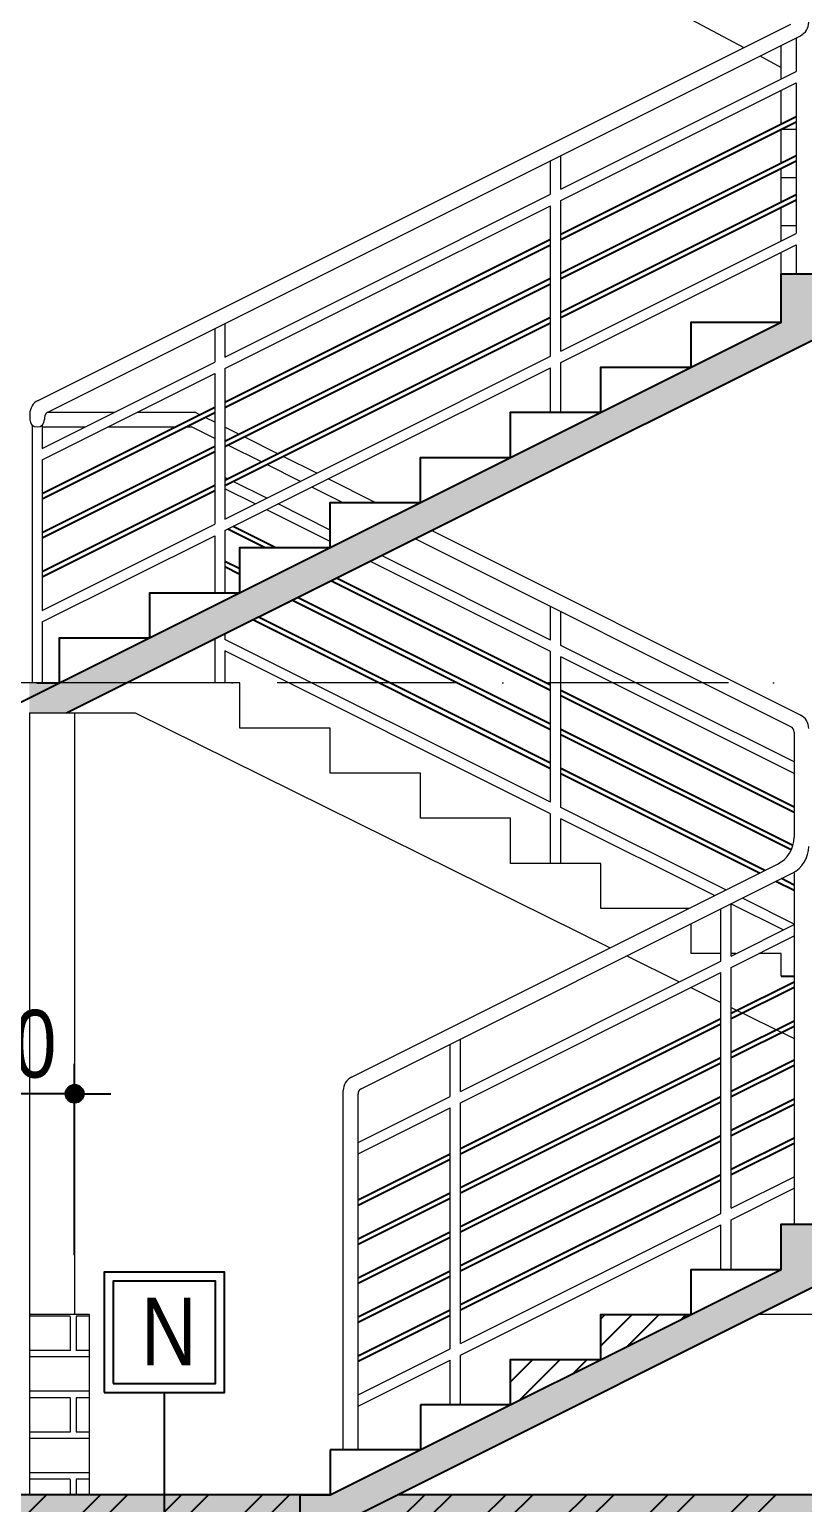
# Model space of a CAD drawing. Extents: x -1107188 to -523840, y 39692 to 514392.
# Drawn here: x -1044505 to -1041931, y 374969 to 379870 of the extents above; entities that cross this region are included whole.
import ezdxf

# ---------------------------------------------------------------- set-up
doc = ezdxf.new("R2010")
doc.units = 0
doc.linetypes.add('ACAD_ISO10W100', pattern=[18, 12, -3, 0, -3])
doc.layers.get('DEFPOINTS').update_dxf_attribs({"linetype": 'CONTINUOUS'})
for name, color, linetype, lineweight in [('00-THEP', 1, 'CONTINUOUS', 18), ('HACHT', 8, 'CONTINUOUS', 5), ('NET-THAY', 2, 'CONTINUOUS', 13), ('TRUC', 24, 'CONTINUOUS', 0)]:
    doc.layers.add(name, color=color, linetype=linetype, lineweight=lineweight)
for name, color, linetype in [('009', 251, 'CONTINUOUS'), ('04', 4, 'CONTINUOUS'), ('DIM', 1, 'CONTINUOUS'), ('HACTH', 8, 'CONTINUOUS'), ('TAGS', 60, 'CONTINUOUS'), ('TEXT', 7, 'CONTINUOUS'), ('TUONG', 131, 'CONTINUOUS')]:
    doc.layers.add(name, color=color, linetype=linetype)
doc.styles.add('HEL-CONDENSE', font='')
doc.styles.add('HELVECONDENSE', font='', dxfattribs={"height": 250})
doc.styles.add('KICHTHUOC', font='', dxfattribs={"width": 0.8})
doc.styles.get('HEL-CONDENSE').set_extended_font_data('VNI-Helve-Condense')
doc.styles.get('HELVECONDENSE').set_extended_font_data('VNI-Helve-Condense')
doc.styles.get('KICHTHUOC').set_extended_font_data('VNI-Helve-Condense')
doc.dimstyles.new('D100', dxfattribs={"dimtxt": 225, "dimasz": 1.2, "dimexe": 100, "dimexo": 0, "dimgap": 50, "dimtad": 1, "dimdec": 0, "dimzin": 13, "dimdsep": 46, "dimtxsty": 'HEL-CONDENSE', "dimblk": 'D50', "dimcen": 0, "dimclrd": 1, "dimclre": 1, "dimclrt": 7, "dimadec": 0, "dimazin": 0, "dimtfac": 1, "dimtdec": 0, "dimtmove": 0, "dimatfit": 3, "dimldrblk": 'D50', "dimfxl": 1, "dimtolj": 1, "dimtzin": 13, "dimarcsym": 0})
doc.dimstyles.new('DIM 25', dxfattribs={"dimtxt": 2.5, "dimasz": 2.5, "dimexe": 1.25, "dimexo": 0.625, "dimtad": 1, "dimdec": 0, "dimtxsty": 'KICHTHUOC', "dimcen": 2.5, "dimclrd": 1, "dimclre": 1, "dimclrt": 2, "dimadec": 0, "dimazin": 0, "dimtfac": 1, "dimtdec": 0, "dimtix": 1, "dimtmove": 0, "dimatfit": 3, "dimfxl": 6, "dimfxlon": 1, "dimarcsym": 0})

# ---------------------------------------------------------------- blocks, each defined once
blk = doc.blocks.new('D50')
at = {"layer": 'DIM'}
blk.add_hatch(color=256, dxfattribs=at).paths.add_polyline_path([(25, 0, 1), (-25, 0, 1)])
blk.add_line((25, 0), (100, 0), dxfattribs=at)
blk.add_circle((0, 0), 25, dxfattribs=at)
blk = doc.blocks.new('*D1250')
at = {"layer": 'DEFPOINTS', "color": 0, "linetype": 'Continuous', "transparency": 16777216}
for p in [(-1044904.9, 376331), (-1044904.9, 375794), (-1044354.9, 375794)]:
    blk.add_point(p, dxfattribs=at)
at = {"layer": 'DIM', "color": 1, "linetype": 'Continuous', "lineweight": -2, "transparency": 16777216}
for p, q in [((-1044904.9, 375794), (-1044904.9, 376431)), ((-1044354.9, 375794), (-1044354.9, 376431)), ((-1044356.1, 376331), (-1044903.7, 376331))]:
    blk.add_line(p, q, dxfattribs=at)
at = {"layer": 'DIM', "color": 1, "linetype": 'Continuous', "lineweight": -2, "transparency": 16777216, "xscale": 1.199999999999999, "yscale": 1.199999999999999, "zscale": 1.199999999999999, "rotation": 180}
blk.add_blockref('D50', (-1044904.9, 376331), dxfattribs=at)
at = {"layer": 'DIM', "color": 1, "linetype": 'Continuous', "lineweight": -2, "transparency": 16777216, "xscale": 1.199999999999999, "yscale": 1.199999999999999, "zscale": 1.199999999999999}
blk.add_blockref('D50', (-1044354.9, 376331), dxfattribs=at)
at = {"layer": 'DIM', "color": 7, "linetype": 'Continuous', "transparency": 16777216, "insert": (-1044629.9, 376495.9), "char_height": 225, "attachment_point": 5, "style": 'HEL-CONDENSE'}
blk.add_mtext('\\A1;550', dxfattribs=at)
blk = doc.blocks.new('A$C48452AB6')
at = {"layer": 'TAGS'}
blk.add_lwpolyline([(-218.8, -167.6), (181.2, -167.6), (181.2, 232.4), (-218.8, 232.4)], close=True, dxfattribs=at)
at = {"layer": 'TAGS', "color": 8}
blk.add_lwpolyline([(-188.8, -137.6), (151.2, -137.6), (151.2, 202.4), (-188.8, 202.4)], close=True, dxfattribs=at)
at = {"layer": 'TAGS', "style": 'HELVECONDENSE'}
blk.add_attdef('DSFA', (-189, -76.2), '', height=225, dxfattribs=at)
blk = doc.blocks.new('*D1351')
at = {"layer": '00-THEP', "color": 1, "lineweight": -2, "transparency": 16777216}
for p, q in [((-1040119.5, 377697.3), (-1039938.3, 377697.3)), ((-1039969.5, 374909.8), (-1039969.5, 377634.8)), ((-1040119.5, 374847.3), (-1039938.3, 374847.3))]:
    blk.add_line(p, q, dxfattribs=at)
at = {"layer": '00-THEP', "color": 1, "transparency": 16777216}
for points in [[(-1039980, 377634.8), (-1039959.1, 377634.8), (-1039969.5, 377697.3)], [(-1039980, 374909.8), (-1039959.1, 374909.8), (-1039969.5, 374847.3)]]:
    blk.add_solid(points, dxfattribs=at)
at = {"layer": 'DEFPOINTS', "color": 0, "transparency": 16777216}
for p in [(-1044729.9, 377697.3), (-1039969.5, 377697.3), (-1050704.9, 374847.3)]:
    blk.add_point(p, dxfattribs=at)
at = {"layer": '00-THEP', "color": 2, "transparency": 16777216, "insert": (-1040017.1, 376272.3), "char_height": 62.5, "attachment_point": 5, "rotation": 90, "style": 'KICHTHUOC'}
blk.add_mtext('2850', dxfattribs=at)
blk = doc.blocks.new('*D1352')
at = {"layer": '00-THEP', "color": 1, "lineweight": -2, "transparency": 16777216}
for p, q in [((-1040119.5, 379057.3), (-1039938.3, 379057.3)), ((-1039969.5, 377759.8), (-1039969.5, 378994.8)), ((-1040119.5, 377697.3), (-1039938.3, 377697.3))]:
    blk.add_line(p, q, dxfattribs=at)
at = {"layer": '00-THEP', "color": 1, "transparency": 16777216}
for points in [[(-1039980, 378994.8), (-1039959.1, 378994.8), (-1039969.5, 379057.3)], [(-1039980, 377759.8), (-1039959.1, 377759.8), (-1039969.5, 377697.3)]]:
    blk.add_solid(points, dxfattribs=at)
at = {"layer": 'DEFPOINTS', "color": 0, "transparency": 16777216}
for p in [(-1041668.1, 379057.3), (-1039969.5, 379057.3), (-1044604.9, 377697.3)]:
    blk.add_point(p, dxfattribs=at)
at = {"layer": '00-THEP', "color": 2, "transparency": 16777216, "insert": (-1040017.1, 378377.3), "char_height": 62.5, "attachment_point": 5, "rotation": 90, "style": 'KICHTHUOC'}
blk.add_mtext('1360', dxfattribs=at)
blk = doc.blocks.new('*D1350')
at = {"layer": '00-THEP', "color": 1, "lineweight": -2, "transparency": 16777216}
for p, q in [((-1039612.4, 381297.3), (-1039431.1, 381297.3)), ((-1039462.4, 374909.8), (-1039462.4, 381234.8)), ((-1039612.4, 374847.3), (-1039431.1, 374847.3))]:
    blk.add_line(p, q, dxfattribs=at)
at = {"layer": '00-THEP', "color": 1, "transparency": 16777216}
for points in [[(-1039472.8, 381234.8), (-1039451.9, 381234.8), (-1039462.4, 381297.3)], [(-1039472.8, 374909.8), (-1039451.9, 374909.8), (-1039462.4, 374847.3)]]:
    blk.add_solid(points, dxfattribs=at)
at = {"layer": 'DEFPOINTS', "color": 0, "transparency": 16777216}
for p in [(-1044786.3, 381297.3), (-1039462.4, 381297.3), (-1040118.4, 374847.3)]:
    blk.add_point(p, dxfattribs=at)
at = {"layer": '00-THEP', "color": 2, "transparency": 16777216, "insert": (-1039509.9, 378072.3), "char_height": 62.5, "attachment_point": 5, "rotation": 90, "style": 'KICHTHUOC'}
blk.add_mtext('6450', dxfattribs=at)

msp = doc.modelspace()

# ---------------------------------------------------------------- hatches: boundary and pattern name
at = {"layer": '009'}
h = msp.add_hatch(dxfattribs=at)
h.set_pattern_fill('ANSI31', color=256, scale=20, style=0)
h.set_pattern_definition([(45, (-2381730.1, 168509.04), (-44.9012806, 44.9012806), [])])
h.paths.add_polyline_path([(-1042604.886, 375447.327), (-1042904.886, 375447.327), (-1042904.886, 375297.327)])
h.paths.add_polyline_path([(-1042304.886, 375597.327), (-1042604.886, 375597.327), (-1042604.886, 375447.327)])
h = msp.add_hatch(dxfattribs=at)
h.set_pattern_fill('AR-CONC', color=256, style=0)
h.set_pattern_definition([(50, (-2381730.1, 168509.04), (182.184669, -15.939086), [19.05, -209.55]), (355, (-2381730.1, 168509.04), (-35.242826, 191.056643), [15.24, -167.64]), (100.451, (-2381714.92, 168507.71), (146.942502, 175.116688), [16.19, -178.09]), (46.1842, (-2381730.1, 168559.84), (271.07904, -42.042328), [28.575, -314.325]), (96.6356, (-2381707.5, 168556.33), (237.404234, 247.425556), [24.285, -267.135]), (351.184, (-2381730.1, 168559.84), (237.404606, 247.42512), [22.86, -251.46]), (21, (-2381704.7, 168547.14), (151.61488, -102.265519), [19.05, -209.55]), (326, (-2381704.7, 168547.14), (61.802028, 184.187966), [15.24, -167.64]), (71.4514, (-2381692.07, 168538.62), (213.41649, 81.922858), [16.19, -178.09]), (37.5, (-2381730.1, 168509.04), (3.0886033, 84.555039), [0, -165.608, 0, -170.18, 0, -168.275]), (7.5, (-2381730.1, 168509.04), (66.8196625, 100.180575), [0, -97.028, 0, -161.798, 0, -64.135]), (327.5, (-2381786.74, 168509.04), (135.590595, -5.728744), [0, -63.5, 0, -198.12, 0, -262.89]), (317.5, (-2381812.14, 168509.04), (148.129181, 25.426491), [0, -82.55, 0, -131.572, 0, -186.69])])
h.paths.add_polyline_path([(-1048700.741, 374997.327), (-1050504.886, 374997.327), (-1050504.886, 374917.327), (-1048700.741, 374917.327)])
h.paths.add_polyline_path([(-1046604.886, 374997.327), (-1048700.741, 374997.327), (-1048700.741, 374917.327), (-1046604.886, 374917.327)])
h.paths.add_polyline_path([(-1044604.886, 374997.327), (-1046604.886, 374997.327), (-1046604.886, 374917.327), (-1044604.886, 374917.327)])
h.paths.add_polyline_path([(-1044056.575, 374997.327), (-1044604.886, 374997.327), (-1044604.886, 374917.327), (-1044056.575, 374917.327)])
h.paths.add_polyline_path([(-1043604.886, 374997.327), (-1044056.575, 374997.327), (-1044056.575, 374917.327), (-1043604.886, 374917.327)])
h.paths.add_polyline_path([(-1040704.886, 374997.327), (-1043281.279, 374997.327), (-1043404.886, 374935.524), (-1043404.886, 374917.327), (-1040704.886, 374917.327)])
h = msp.add_hatch(dxfattribs=at)
h.set_pattern_fill('ANSI32', color=256, scale=20, style=0)
h.set_pattern_definition([(45, (-2381730.1, 168509.04), (-134.703842, 134.703842), []), (45, (-2381640.3, 168509.04), (-134.703842, 134.703842), [])])
h.paths.add_polyline_path([(-1048700.741, 374997.327), (-1050504.886, 374997.327), (-1050504.886, 374917.327), (-1048700.741, 374917.327)])
h.paths.add_polyline_path([(-1046604.886, 374997.327), (-1048700.741, 374997.327), (-1048700.741, 374917.327), (-1046604.886, 374917.327)])
h.paths.add_polyline_path([(-1044604.886, 374997.327), (-1046604.886, 374997.327), (-1046604.886, 374917.327), (-1044604.886, 374917.327)])
h.paths.add_polyline_path([(-1044056.575, 374997.327), (-1044604.886, 374997.327), (-1044604.886, 374917.327), (-1044056.575, 374917.327)])
h.paths.add_polyline_path([(-1043604.886, 374997.327), (-1044056.575, 374997.327), (-1044056.575, 374917.327), (-1043604.886, 374917.327)])
h.paths.add_polyline_path([(-1040704.886, 374997.327), (-1043281.279, 374997.327), (-1043404.886, 374935.524), (-1043404.886, 374917.327), (-1040704.886, 374917.327)])
at = {"layer": '04'}
msp.add_hatch(color=256, dxfattribs=at).paths.add_polyline_path([(-1043404.886, 374935.524), (-1041681.279, 375797.327), (-1040704.886, 375797.327), (-1040704.886, 375897.327), (-1042004.886, 375897.327), (-1042004.886, 375747.327), (-1043504.886, 374997.327), (-1043604.886, 374997.327), (-1043604.886, 374697.327), (-1043404.886, 374697.327)])
at = {"layer": 'HACHT'}
h = msp.add_hatch(dxfattribs=at)
h.set_pattern_fill('AR-BRELM', color=256, scale=2, angle=180, style=0)
h.set_pattern_definition([(180, (-2381730.1, 168978.3), (-3e-14, -270.968), [387.35, -19.05]), (180, (-2381730.1, 168864), (-3e-14, -270.968), [387.35, -19.05]), (180, (-2381831.7, 168842.82), (-3e-14, -270.968), [184.15, -19.05]), (180, (-2381831.7, 168728.51), (-3e-14, -270.968), [184.15, -19.05]), (270, (-2381730.1, 168978.3), (406.4, -7e-14), [114.3, -156.6672]), (270, (-2381711.05, 168978.3), (406.4, -7e-14), [114.3, -156.6672]), (270, (-2381831.7, 168842.82), (203.2, -4e-14), [114.3, -156.6672]), (270, (-2381812.65, 168842.82), (203.2, -4e-14), [114.3, -156.6672])])
h.paths.add_polyline_path([(-1044304.886, 374997.327), (-1044304.886, 375597.327), (-1044504.886, 375597.327), (-1044504.886, 374997.327)])
h.paths.add_polyline_path([(-1044954.886, 375597.327), (-1044954.886, 374997.327), (-1044704.886, 374997.327), (-1044704.886, 375597.327)])
at = {"layer": 'TUONG'}
h = msp.add_hatch(color=4, dxfattribs=at)
h.paths.add_polyline_path([(-1041661.279, 378957.327), (-1040654.886, 378957.327), (-1040654.886, 379057.327), (-1042004.886, 379057.327), (-1042004.886, 378897.327), (-1044404.886, 377697.327), (-1044181.279, 377697.327)])
h.paths.add_polyline_path([(-1044181.279, 377697.327), (-1044404.886, 377697.327), (-1044479.886, 377659.827), (-1044479.886, 377597.327), (-1044381.279, 377597.327)])
h.paths.add_polyline_path([(-1044404.886, 377697.327), (-1044479.886, 377697.327), (-1044479.886, 377659.827)], flags=16)
h = msp.add_hatch(color=4, dxfattribs=at)
h.paths.add_polyline_path([(-1044462.386, 377697.327), (-1044479.886, 377697.327), (-1044504.886, 377697.327), (-1044504.886, 377647.327), (-1044462.386, 377668.577)])
h.paths.add_polyline_path([(-1044462.386, 377668.577), (-1044504.886, 377647.327), (-1044504.886, 377597.327), (-1044462.386, 377597.327)])

# ---------------------------------------------------------------- linework, layer by layer
at = {"layer": '009'}
msp.add_line((-1042004.886, 376722.327), (-1041962.386, 376722.327), dxfattribs=at)
at = {"layer": '04'}
for p, q in [((-1042904.886, 375297.327), (-1043204.886, 375297.327)), ((-1043204.886, 375297.327), (-1043204.886, 375147.327)), ((-1043204.886, 375147.327), (-1043504.886, 375147.327)), ((-1043504.886, 375147.327), (-1043504.886, 374997.327)), ((-1043504.886, 374997.327), (-1050604.886, 374997.327)), ((-1040504.886, 374997.327), (-1043281.279, 374997.327))]:
    msp.add_line(p, q, dxfattribs=at)
msp.add_lwpolyline([(-1043404.886, 374935.524), (-1043404.886, 374697.327), (-1043604.886, 374697.327), (-1043604.886, 374997.327), (-1043504.886, 374997.327)], dxfattribs=at)
at = {"layer": 'HACTH'}
for points in [[(-1042737.886, 379189.424), (-1041954.886, 379580.924)], [(-1042737.886, 379171.535), (-1041954.886, 379563.035)], [(-1042737.886, 379059.732), (-1041954.886, 379451.232)], [(-1042737.886, 379041.843), (-1041954.886, 379433.343)], [(-1042737.886, 378930.04), (-1041954.886, 379321.54)], [(-1042737.886, 378912.151), (-1041954.886, 379303.651)], [(-1043371.886, 378872.424), (-1042771.886, 379172.424)], [(-1043371.886, 378854.535), (-1042771.886, 379154.535)], [(-1043371.886, 378742.732), (-1042771.886, 379042.732)], [(-1043371.886, 378724.843), (-1042771.886, 379024.843)], [(-1043371.886, 378613.04), (-1042771.886, 378913.04)], [(-1043371.886, 378595.151), (-1042771.886, 378895.151)], [(-1043854.886, 378630.924), (-1043371.886, 378872.424)], [(-1043854.886, 378613.035), (-1043371.886, 378854.535)], [(-1043854.886, 378501.232), (-1043371.886, 378742.732)], [(-1043854.886, 378483.343), (-1043371.886, 378724.843)], [(-1044462.386, 378327.174), (-1043888.886, 378613.924)], [(-1044462.386, 378309.285), (-1043888.886, 378596.035)], [(-1043854.886, 378371.54), (-1043371.886, 378613.04)], [(-1043854.886, 378353.651), (-1043371.886, 378595.151)], [(-1044462.386, 378197.482), (-1043888.886, 378484.232)], [(-1044462.386, 378179.593), (-1043888.886, 378466.343)], [(-1044462.386, 378067.79), (-1043888.886, 378354.54)], [(-1044462.386, 378049.901), (-1043888.886, 378336.651)], [(-1043723.47, 378147.327), (-1043845.685, 378208.435)], [(-1043687.693, 378147.327), (-1043827.797, 378217.379)], [(-1043804.886, 378076.232), (-1043854.886, 378101.232)], [(-1043804.886, 378058.343), (-1043854.886, 378083.343)], [(-1042771.886, 377671.535), (-1043502.375, 378036.78)], [(-1042771.886, 377689.424), (-1043484.486, 378045.724)], [(-1042771.886, 377541.843), (-1043632.067, 377971.934)], [(-1042771.886, 377559.732), (-1043614.178, 377980.878)], [(-1042771.886, 377412.151), (-1043761.759, 377907.088)], [(-1042771.886, 377430.04), (-1043743.87, 377916.032)], [(-1041962.386, 377284.674), (-1042737.886, 377672.424)], [(-1041962.386, 377266.785), (-1042737.886, 377654.535)], [(-1041966.178, 377156.878), (-1042737.886, 377542.732)], [(-1041971.799, 377141.8), (-1042737.886, 377524.843)], [(-1042059.448, 377073.821), (-1042737.886, 377413.04)], [(-1042077.337, 377064.877), (-1042737.886, 377395.151)], [(-1041962.386, 377007.401), (-1042022.553, 377037.485)], [(-1041962.386, 377025.29), (-1042004.665, 377046.429)], [(-1042171.78, 376598.808), (-1041962.386, 376703.505)], [(-1042171.78, 376580.919), (-1041962.386, 376685.616)], [(-1043071.78, 376148.808), (-1042205.78, 376581.808)], [(-1043071.78, 376130.919), (-1042205.78, 376563.919)], [(-1042171.78, 376469.116), (-1041962.386, 376573.813)], [(-1042171.78, 376451.227), (-1041962.386, 376555.924)], [(-1043071.78, 376019.116), (-1042205.78, 376452.116)], [(-1043071.78, 376001.227), (-1042205.78, 376434.227)], [(-1042171.78, 376339.424), (-1041962.386, 376444.121)], [(-1042171.78, 376321.535), (-1041962.386, 376426.232)], [(-1043071.78, 375889.424), (-1042205.78, 376322.424)], [(-1043071.78, 375871.535), (-1042205.78, 376304.535)], [(-1042171.78, 376209.732), (-1041962.386, 376314.429)], [(-1042171.78, 376191.843), (-1041962.386, 376296.54)], [(-1043071.78, 375759.732), (-1042205.78, 376192.732)], [(-1043071.78, 375741.843), (-1042205.78, 376174.843)], [(-1042171.78, 376080.04), (-1041962.386, 376184.737)], [(-1042171.78, 376062.151), (-1041962.386, 376166.848)], [(-1043412.436, 375978.48), (-1043105.78, 376131.808)], [(-1043412.436, 375960.591), (-1043105.78, 376113.919)], [(-1043071.78, 375630.04), (-1042205.78, 376063.04)], [(-1043071.78, 375612.151), (-1042205.78, 376045.151)], [(-1043412.436, 375848.788), (-1043105.78, 376002.116)], [(-1043412.436, 375830.899), (-1043105.78, 375984.227)], [(-1043412.436, 375719.096), (-1043105.78, 375872.424)], [(-1043412.436, 375701.207), (-1043105.78, 375854.535)], [(-1043412.436, 375589.404), (-1043105.78, 375742.732)], [(-1043412.436, 375571.515), (-1043105.78, 375724.843)], [(-1043412.436, 375459.712), (-1043105.78, 375613.04)], [(-1043412.436, 375441.823), (-1043105.78, 375595.151)]]:
    msp.add_lwpolyline(points, dxfattribs=at)
at = {"layer": 'NET-THAY'}
for p, q in [((-1044261.136, 380947.327), (-1042129.079, 379810.231)), ((-1044476.247, 378636.647), (-1041973.442, 379888.05)), ((-1044443.83, 378598.072), (-1041941.025, 379849.474)), ((-1042004.886, 379705.74), (-1042004.886, 379817.544)), ((-1041954.886, 379842.544), (-1041954.886, 379730.74)), ((-1042076.063, 379781.955), (-1042004.886, 379743.994)), ((-1042004.886, 379555.924), (-1042004.886, 379667.727)), ((-1041954.886, 379692.727), (-1041954.886, 379191.848)), ((-1042004.886, 379426.232), (-1042004.886, 379538.035)), ((-1041954.886, 379537.327), (-1042004.886, 379537.327)), ((-1042771.886, 379322.24), (-1042771.886, 379434.044)), ((-1042737.886, 379339.24), (-1042737.886, 379451.044)), ((-1042004.886, 379296.54), (-1042004.886, 379408.343)), ((-1041954.886, 379377.327), (-1042004.886, 379377.327)), ((-1042771.886, 378783.348), (-1042771.886, 379284.227)), ((-1042737.886, 378800.348), (-1042737.886, 379301.227)), ((-1042004.886, 379166.848), (-1042004.886, 379278.651)), ((-1041954.886, 379217.327), (-1042004.886, 379217.327)), ((-1042004.886, 379057.327), (-1042004.886, 379128.835)), ((-1041954.886, 379153.835), (-1041954.886, 379057.327)), ((-1043854.886, 378892.544), (-1043854.886, 378780.74)), ((-1043888.886, 378875.544), (-1043888.886, 378763.74)), ((-1043854.886, 378742.727), (-1043854.886, 378241.848)), ((-1042771.886, 378597.327), (-1042771.886, 378745.335)), ((-1042737.886, 378597.327), (-1042737.886, 378762.335)), ((-1043888.886, 378725.727), (-1043888.886, 378224.848)), ((-1044503.886, 378591.926), (-1044503.886, 378572.827)), ((-1044445.185, 378597.327), (-1044221.712, 378597.327)), ((-1044145.685, 378597.327), (-1043954.886, 378597.327)), ((-1043938.482, 378589.126), (-1043954.886, 378597.327)), ((-1044496.386, 378555.185), (-1044496.386, 377697.327)), ((-1044462.386, 378555.185), (-1044462.386, 378476.99)), ((-1044462.386, 378548.327), (-1044319.712, 378548.327)), ((-1044454.886, 378580.183), (-1044454.886, 378572.827)), ((-1044243.685, 378548.327), (-1044020.079, 378548.327)), ((-1043984.302, 378548.327), (-1043966.453, 378548.327)), ((-1043888.886, 378509.544), (-1043966.453, 378548.327)), ((-1043888.886, 378564.327), (-1043920.594, 378580.181)), ((-1043808.79, 378524.28), (-1043854.886, 378547.327)), ((-1043679.098, 378459.434), (-1043790.902, 378515.335)), ((-1043733.882, 378432.042), (-1043845.685, 378487.944)), ((-1043549.406, 378394.588), (-1043661.21, 378450.489)), ((-1044462.386, 378438.977), (-1044462.386, 377938.098)), ((-1043604.19, 378367.196), (-1043715.993, 378423.098)), ((-1043464.453, 378297.327), (-1043566.177, 378348.189)), ((-1043354.886, 378297.327), (-1043511.393, 378375.581)), ((-1043854.886, 378203.835), (-1043854.886, 377997.327)), ((-1041941.025, 377590.397), (-1043168.082, 378203.926)), ((-1043888.886, 378186.835), (-1043888.886, 377997.327)), ((-1041973.442, 377551.822), (-1043222.866, 378176.534)), ((-1042771.886, 377839.24), (-1042771.886, 377951.044)), ((-1042737.886, 377822.24), (-1042737.886, 377934.044)), ((-1044462.386, 377900.085), (-1044462.386, 377697.327)), ((-1043854.886, 377860.524), (-1043854.886, 377841.848)), ((-1043888.886, 377843.524), (-1043888.886, 377697.327)), ((-1043854.886, 377803.835), (-1043854.886, 377697.327)), ((-1042771.886, 377300.348), (-1042771.886, 377801.227)), ((-1042737.886, 377283.348), (-1042737.886, 377784.227)), ((-1044504.886, 377597.327), (-1044504.886, 374997.327)), ((-1044504.886, 377597.327), (-1044153.493, 377597.327)), ((-1044354.886, 377597.327), (-1044354.886, 375597.327)), ((-1044153.493, 377597.327), (-1042573.686, 376816.702)), ((-1041962.386, 377533.933), (-1041962.386, 377184.156)), ((-1042771.886, 377097.327), (-1042771.886, 377262.335)), ((-1042737.886, 377097.327), (-1042737.886, 377245.335)), ((-1043433.796, 376386.647), (-1042017.665, 377094.713)), ((-1041962.386, 377067.569), (-1041962.386, 375897.327)), ((-1043401.38, 376348.072), (-1041968.665, 377064.429)), ((-1042205.78, 376772.24), (-1042205.78, 376945.872)), ((-1042171.78, 376789.24), (-1042171.78, 376962.872)), ((-1042518.579, 376789.472), (-1042343.922, 376703.169)), ((-1042205.78, 375933.348), (-1042205.78, 376734.227)), ((-1042171.78, 375950.348), (-1042171.78, 376751.227)), ((-1042305.684, 376684.275), (-1042205.78, 376634.91)), ((-1042171.78, 376618.11), (-1041962.386, 376514.642)), ((-1043105.78, 376322.24), (-1043105.78, 376495.872)), ((-1043071.78, 376339.24), (-1043071.78, 376512.872)), ((-1043461.436, 375147.327), (-1043461.436, 376341.926)), ((-1043412.436, 375147.327), (-1043412.436, 376330.183)), ((-1043105.78, 375483.348), (-1043105.78, 376284.227)), ((-1043071.78, 375500.348), (-1043071.78, 376301.227)), ((-1042205.78, 375747.327), (-1042205.78, 375895.335)), ((-1042171.78, 375747.327), (-1042171.78, 375912.335)), ((-1040654.886, 375597.327), (-1042081.279, 375597.327)), ((-1043071.78, 375297.327), (-1043071.78, 375462.335)), ((-1043105.78, 375297.327), (-1043105.78, 375445.335))]:
    msp.add_line(p, q, dxfattribs=at)
for points in [[(-1042737.886, 379339.24), (-1041954.886, 379730.74)], [(-1042737.886, 379301.227), (-1041954.886, 379692.727)], [(-1043371.886, 379022.24), (-1042771.886, 379322.24)], [(-1043371.886, 378984.227), (-1042771.886, 379284.227)], [(-1042737.886, 378800.348), (-1041954.886, 379191.848)], [(-1042737.886, 378762.335), (-1041954.886, 379153.835)], [(-1043854.886, 378780.74), (-1043371.886, 379022.24)], [(-1043854.886, 378742.727), (-1043371.886, 378984.227)], [(-1043371.886, 378483.348), (-1042771.886, 378783.348)], [(-1044462.386, 378476.99), (-1043888.886, 378763.74)], [(-1043371.886, 378445.335), (-1042771.886, 378745.335)], [(-1044462.386, 378438.977), (-1043888.886, 378725.727)], [(-1043854.886, 378241.848), (-1043371.886, 378483.348)], [(-1043854.886, 378203.835), (-1043371.886, 378445.335)], [(-1043845.685, 378376.14), (-1043854.886, 378380.74)], [(-1043754.007, 378292.288), (-1043854.886, 378342.727)], [(-1043715.993, 378311.294), (-1043827.797, 378367.196)], [(-1043504.886, 378167.727), (-1043715.993, 378273.281)], [(-1043504.886, 378205.74), (-1043677.98, 378292.288)], [(-1044462.386, 377938.098), (-1043888.886, 378224.848)], [(-1044462.386, 377900.085), (-1043888.886, 378186.835)], [(-1042771.886, 377801.227), (-1043372.683, 378101.626)], [(-1042771.886, 377839.24), (-1043334.67, 378120.632)], [(-1042771.886, 377300.348), (-1043854.886, 377841.848)], [(-1042771.886, 377262.335), (-1043854.886, 377803.835)], [(-1041962.386, 377434.49), (-1042737.886, 377822.24)], [(-1041962.386, 377396.477), (-1042737.886, 377784.227)], [(-1044454.886, 377697.327), (-1044529.886, 377697.327)], [(-1042312.436, 376947.327), (-1042604.886, 376947.327), (-1042604.886, 377097.327), (-1042904.886, 377097.327), (-1042904.886, 377247.327), (-1043204.886, 377247.327), (-1043204.886, 377397.327), (-1043504.886, 377397.327), (-1043504.886, 377547.327), (-1043804.886, 377547.327), (-1043804.886, 377697.327), (-1044181.279, 377697.327)], [(-1042189.14, 377008.975), (-1042737.886, 377283.348)], [(-1042227.153, 376989.969), (-1042737.886, 377245.335)], [(-1041962.386, 376895.598), (-1042134.357, 376981.583)], [(-1041998.738, 376875.761), (-1042172.37, 376962.577)], [(-1042205.78, 376797.327), (-1042304.886, 376797.327), (-1042304.886, 376896.319)], [(-1042171.78, 376789.24), (-1041962.386, 376893.937)], [(-1042171.78, 376751.227), (-1041962.386, 376855.924)], [(-1042155.606, 376797.327), (-1042171.78, 376797.327)], [(-1042004.886, 376722.327), (-1042004.886, 376797.327), (-1042079.579, 376797.327)], [(-1043071.78, 376339.24), (-1042205.78, 376772.24)], [(-1043071.78, 376301.227), (-1042205.78, 376734.227)], [(-1043412.436, 376168.912), (-1043105.78, 376322.24)], [(-1043412.436, 376130.899), (-1043105.78, 376284.227)], [(-1042171.78, 375950.348), (-1041962.386, 376055.045)], [(-1042171.78, 375912.335), (-1041962.386, 376017.032)], [(-1043071.78, 375500.348), (-1042205.78, 375933.348)], [(-1043071.78, 375462.335), (-1042205.78, 375895.335)], [(-1044304.886, 374997.327), (-1044304.886, 375597.327), (-1044504.886, 375597.327)], [(-1043412.436, 375330.02), (-1043105.78, 375483.348)], [(-1043412.436, 375292.007), (-1043105.78, 375445.335)]]:
    msp.add_lwpolyline(points, dxfattribs=at)
for centre, radius, start, end in [((-1041963.386, 379894.195), 50, 296.565051, 0), ((-1044453.886, 378591.926), 50, 116.565051, 180), ((-1044434.886, 378580.183), 20, 116.565051, 180), ((-1044479.386, 378572.827), 24.5, 180, 359.999999), ((-1041963.386, 377545.676), 50, 0, 63.434949), ((-1041982.386, 377533.933), 20, 0, 63.434949), ((-1042062.386, 377184.156), 100, 296.565051, 0), ((-1042013.386, 377153.872), 100, 296.565051, 0), ((-1043411.436, 376341.926), 50, 116.565051, 180), ((-1043392.436, 376330.183), 20, 116.565051, 180)]:
    msp.add_arc(centre, radius, start, end, dxfattribs=at)
at = {"layer": 'TEXT'}
msp.add_line((-1044056.575, 375337.862), (-1044056.575, 374709.628), dxfattribs=at)
at = {"layer": 'TRUC', "linetype": 'ACAD_ISO10W100', "ltscale": 50}
for p, q in [((-1038580.287, 377697.327), (-1059624.63, 377697.327)), ((-1043504.886, 374997.327), (-1059624.63, 374997.327)), ((-1038580.287, 374997.327), (-1043281.279, 374997.327))]:
    msp.add_line(p, q, dxfattribs=at)
at = {"layer": 'TUONG', "color": 4}
for p, q in [((-1044381.279, 377597.327), (-1041661.279, 378957.327)), ((-1044579.886, 377609.827), (-1042004.886, 378897.327))]:
    msp.add_line(p, q, dxfattribs=at)
for points in [[(-1044479.886, 377697.327), (-1044404.886, 377697.327), (-1044404.886, 377847.327), (-1044104.886, 377847.327), (-1044104.886, 377997.327), (-1043804.886, 377997.327), (-1043804.886, 378147.327), (-1043504.886, 378147.327), (-1043504.886, 378297.327), (-1043204.886, 378297.327), (-1043204.886, 378447.327), (-1042904.886, 378447.327), (-1042904.886, 378597.327), (-1042604.886, 378597.327), (-1042604.886, 378747.327), (-1042304.886, 378747.327), (-1042304.886, 378897.327), (-1042004.886, 378897.327), (-1042004.886, 379057.327), (-1040504.886, 379057.327)], [(-1042904.886, 375297.327), (-1042904.886, 375447.327), (-1042604.886, 375447.327), (-1042604.886, 375597.327), (-1042304.886, 375597.327), (-1042304.886, 375747.327), (-1042004.886, 375747.327), (-1042004.886, 375897.327), (-1040504.886, 375897.327)], [(-1043404.886, 374935.524), (-1041681.279, 375797.327), (-1040704.886, 375797.327)], [(-1043504.886, 374997.327), (-1042004.886, 375747.327)]]:
    msp.add_lwpolyline(points, dxfattribs=at)

# ---------------------------------------------------------------- block references
at = {"layer": 'TAGS'}
ref = msp.add_blockref('A$C48452AB6', (-1044037.794, 375505.473), dxfattribs=at)
ref.add_attrib('DSFA', 'N', (-1044134.608, 375428.319), dxfattribs={"height": 225, "style": 'HELVECONDENSE'})

# ---------------------------------------------------------------- dimensions: what is measured, and where the dimension line sits
at = {"layer": '00-THEP'}
for base, p1, p2, picture, middle in [((-1039462.353, 381297.327), (-1040118.365, 374847.327), (-1044786.275, 381297.327), '*D1350', (-1039509.894, 378072.327)), ((-1039969.542, 379057.327), (-1044604.886, 377697.327), (-1041668.073, 379057.327), '*D1352', (-1040017.083, 378377.327)), ((-1039969.542, 377697.327), (-1050704.886, 374847.327), (-1044729.886, 377697.327), '*D1351', (-1040017.083, 376272.327))]:
    dim = msp.add_linear_dim(base=base, p1=p1, p2=p2, angle=90, dimstyle='DIM 25', override={"dimscale": 25, "dimfrac": 2}, dxfattribs=at)
    dim.commit()
    dim.dimension.update_dxf_attribs({"geometry": picture, "text_midpoint": middle})
at = {"layer": 'DIM', "linetype": 'Continuous'}
dim = msp.add_linear_dim(base=(-1044904.886, 376331.026), p1=(-1044354.886, 375793.973), p2=(-1044904.886, 375793.973), dimstyle='D100', dxfattribs=at)
dim.commit()
dim.dimension.update_dxf_attribs({"geometry": '*D1250', "text_midpoint": (-1044629.886, 376495.926)})

doc.saveas('drawing.dxf')
